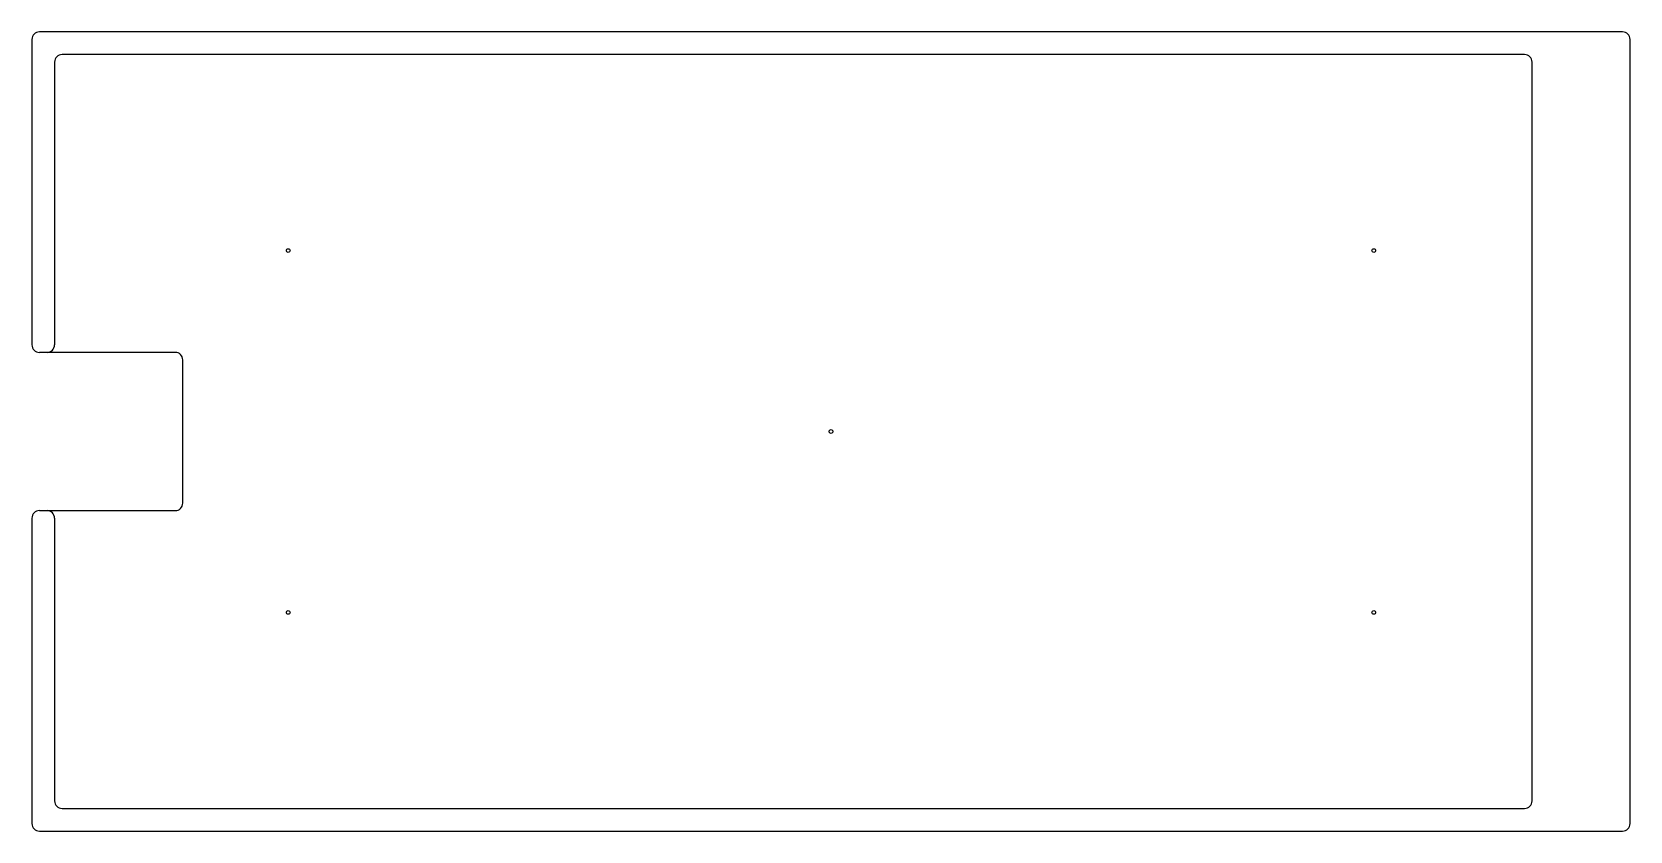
# Model space of a CAD drawing. Extents: x -26.5 to 26.5, y -13.3 to 13.3.
import ezdxf

# ---------------------------------------------------------------- set-up
doc = ezdxf.new("R2010")
doc.units = 0
doc.layers.get('0').update_dxf_attribs({"linetype": 'CONTINUOUS'})

msp = doc.modelspace()

# ---------------------------------------------------------------- linework, layer by layer
at = {"color": 7, "linetype": 'CONTINUOUS'}
for p, q in [((-26.5, 13), (-26.5, 2.875)), ((26.25, 13.25), (-26.25, 13.25)), ((26.5, -13), (26.5, 13)), ((-25.75, 12.25), (-25.75, 2.875)), ((23, 12.5), (-25.5, 12.5)), ((23.25, -12.25), (23.25, 12.25)), ((-21.75, 2.625), (-26.25, 2.625)), ((-21.5, -2.375), (-21.5, 2.375)), ((-26.25, -2.625), (-21.75, -2.625)), ((-26.5, -2.875), (-26.5, -13)), ((-25.75, -2.875), (-25.75, -12.25)), ((-25.5, -12.5), (23, -12.5)), ((-26.25, -13.25), (26.25, -13.25))]:
    msp.add_line(p, q, dxfattribs=at)
for centre in [(-18, 6), (18, 6), (0, 0), (-18, -6), (18, -6)]:
    msp.add_circle(centre, 0.0625, dxfattribs=at)
for centre, start, end in [((26.25, 13), 0, 90), ((-26.25, 13), 90, 180), ((-25.5, 12.25), 90, 180), ((23, 12.25), 360, 90), ((-26.25, 2.875), 180, 270), ((-26, 2.875), 270, 0), ((-21.75, 2.375), 0, 90), ((-26.25, -2.875), 90, 180), ((-26, -2.875), 0, 90), ((-21.75, -2.375), 270, 0), ((-25.5, -12.25), 180, 270), ((23, -12.25), 270, 0), ((-26.25, -13), 180, 270), ((26.25, -13), 270, 0)]:
    msp.add_arc(centre, 0.25, start, end, dxfattribs=at)

doc.saveas('drawing.dxf')
